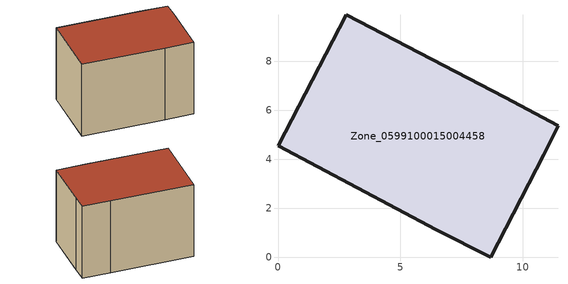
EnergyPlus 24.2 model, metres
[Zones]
Zone_0599100015004458
 floor ground (C_G): 6.46,1.13 0,4.54 2.78,9.9 9.27,6.53 11.44,5.38 10.86,4.18 8.69,0 z1.05
 wall outside (C_F): 0,4.54 6.46,1.13 8.69,0 10.86,4.18 11.44,5.38 9.27,6.53 2.78,9.9 0,4.54 z1.05:7.99
 roof outside (C_R): 10.86,4.18 11.44,5.38 9.27,6.53 2.78,9.9 0,4.54 6.46,1.13 8.69,0 z7.99
[BUILDING]
Pand.0599100015004458: North Axis=0; Terrain=City; Loads Convergence Tolerance Value=0.04; Temperature Convergence Tolerance Value=0.4; Solar Distribution=FullExterior; Maximum Number of Warmup Days=25; Minimum Number of Warmup Days=1
[Site:Location]
Rotterdam.The.Hague.AP_ZH_NLD Design_Conditions: Latitude=51.96; Longitude=4.45; Time Zone=1; Elevation=-4.5
[SITE:GROUNDTEMPERATURE:BUILDINGSURFACE]
18, 18, 18, 18, 18, 18, 18, 18, 18, 18, 18, 18
[MATERIAL] Thermal Absorptance=0.9; Solar Absorptance=0.7; Visible Absorptance=0.7
Name | Roughness | Thickness | Conductivity | Density | Specific Heat
G.TI.1946-1964 | MediumSmooth | 0.15 | 1 | 540 | 1210
F.TI.1946-1964 | Rough | 0.3 | 0.857143 | 1920 | 840
R.TI.1946-1964 | MediumRough | 0.2 | 0.277778 | 1500 | 1000
[CONSTRUCTION]
C_G: G.TI.1946-1964
C_F: F.TI.1946-1964
C_R: R.TI.1946-1964
[ZONE]
Zone_0599100015004458: Type=1; Multiplier=1; Ceiling Height=Autocalculate; Volume=Autocalculate; Floor Area=autocalculate; Part of Total Floor Area=Yes
[ZONEINFILTRATION:DESIGNFLOWRATE]
Infil_Zone_0599100015004458: Zone or ZoneList or Space or SpaceList=Zone_0599100015004458; Schedule=AlwaysOn; Design Flow Rate Calculation Method=Flow/Area; Flow Rate per Floor Area=0.003; Constant Term Coefficient=1; Temperature Term Coefficient=0; Velocity Term Coefficient=0; Velocity Squared Term Coefficient=0
[HVACTEMPLATE:ZONE:IDEALLOADSAIRSYSTEM]
Zone_0599100015004458: Maximum Heating Supply Air Temperature=50; Minimum Cooling Supply Air Temperature=13; Maximum Heating Supply Air Humidity Ratio=0.0156; Minimum Cooling Supply Air Humidity Ratio=0.0077; Heating Limit=NoLimit; Cooling Limit=NoLimit; Dehumidification Control Type=ConstantSensibleHeatRatio; Cooling Sensible Heat Ratio=0.7; Dehumidification Setpoint=60; Humidification Control Type=None; Humidification Setpoint=30; Outdoor Air Method=None; Outdoor Air Flow Rate per Person=0.00944; Outdoor Air Flow Rate per Zone Floor Area=0; Outdoor Air Flow Rate per Zone=0; Demand Controlled Ventilation Type=None; Outdoor Air Economizer Type=NoEconomizer; Heat Recovery Type=None; Sensible Heat Recovery Effectiveness=0.7; Latent Heat Recovery Effectiveness=0.65
[ZONECONTROL:THERMOSTAT]
ThermostatControl_Zone_0599100015004458: Zone or ZoneList=Zone_0599100015004458; Control Type Schedule=DualSetpointControlType; Control 1=Thermostat_Zone_0599100015004458; Temperature Difference Between Cutout And Setpoint=0
[THERMOSTATSETPOINT:DUALSETPOINT]
Thermostat_Zone_0599100015004458: Heating Setpoint Temperature Schedule=HeatingSetpoint_Zone_0599100015004458; Cooling Setpoint Temperature Schedule=CoolingSetpoint_Zone_0599100015004458
[SCHEDULE:COMPACT]
HeatingSetpoint_Zone_0599100015004458: Through: 12/31, For: AllDays, Until: 24:00, 21
CoolingSetpoint_Zone_0599100015004458: Through: 12/31, For: AllDays, Until: 24:00, 24
DualSetpointControlType: Through: 12/31, For: AllDays, Until: 24:00, 4
AlwaysOn: Through: 12/31, For: AllDays, Until: 24:00, 1
